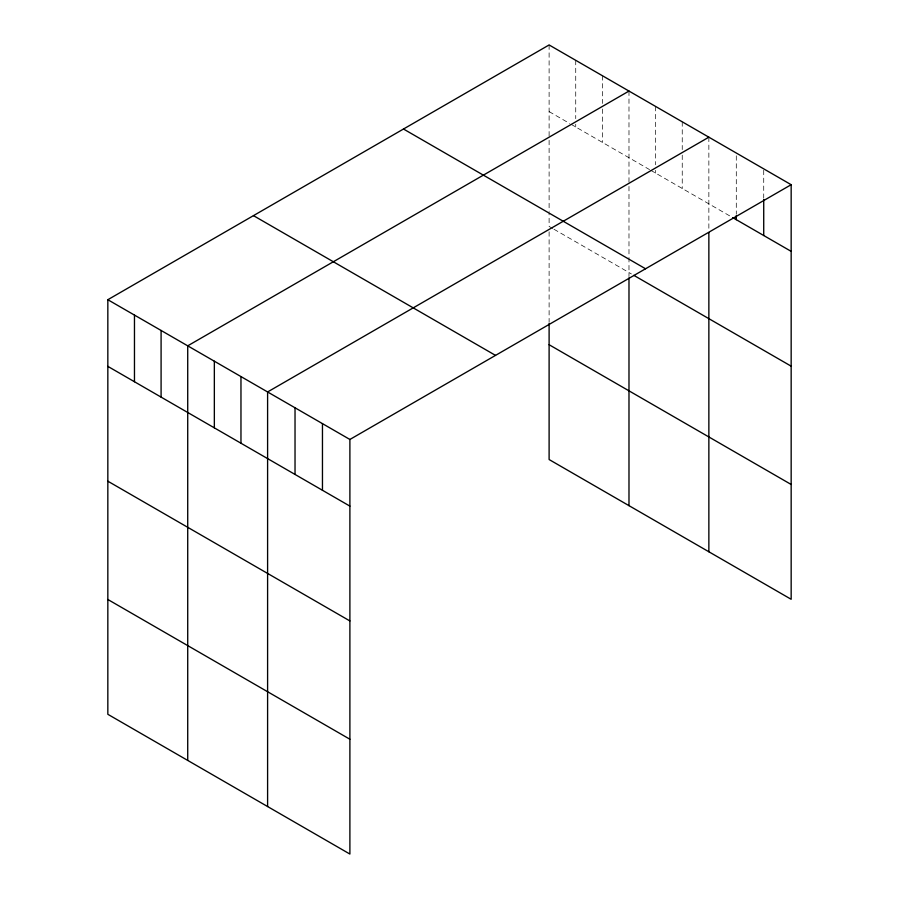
<?xml version="1.0" encoding="UTF-8"?>
<svg xmlns="http://www.w3.org/2000/svg" width="899" height="899" viewBox="0 0 899 899"><rect width="100%" height="100%" fill="white"/><g stroke="black" fill="none" stroke-linecap="round" stroke-linejoin="round"><path stroke-width="0.67" stroke-dasharray="4.5 3.37" d="M549.109 111.611L569.685 123.489M570.887 124.186L649.561 169.608M650.764 170.304L731.528 216.929M552.739 228.526L549.109 226.424L549.109 212.76M553.941 229.223L631.401 273.937M763.723 170.248L763.723 198.027M736.292 155.797L736.292 214.131M708.861 137.187L708.861 229.818M682.24 121.815L682.24 149.582M682.24 155.145L682.24 188.464M655.607 106.442L655.607 164.764M655.607 170.316L655.607 173.102M628.985 91.069L628.985 183.699M628.985 186.43L628.985 256.136M628.985 257.507L628.985 276.577M602.352 75.696L602.352 103.464M602.352 109.026L602.352 142.357M575.731 60.323L575.731 118.646M575.731 124.197L575.731 126.984M549.109 44.95L549.109 137.581M549.109 140.311L549.109 211.389M549.109 231.796L549.109 321.864"/><path stroke-width="1.35" d="M107.835 299.715L349.891 439.465L349.891 854.05L107.835 714.3L107.835 299.715L549.109 44.95L791.165 184.7L791.165 599.285L549.109 459.535L549.109 323.213M628.985 91.069L187.722 345.834L187.722 760.419M708.861 137.187L267.599 391.953L267.599 806.538M349.891 439.465L791.165 184.7M732.719 217.614L791.165 251.36M403.482 129.018L645.538 268.767M633.829 275.341L791.165 366.174M549.109 344.722L791.165 484.471M253.462 215.636L495.518 355.386M107.835 366.365L349.891 506.115M107.835 481.19L349.891 620.939M107.835 599.487L349.891 739.236M763.723 199.409L763.723 235.516M736.292 215.513L736.292 219.682M708.861 232.549L708.861 551.772M628.985 277.915L628.985 505.654M322.46 423.62L322.46 490.281M295.029 407.786L295.029 474.447M240.966 376.58L240.966 443.229M214.344 361.207L214.344 427.857M161.09 330.461L161.09 397.111M134.468 315.088L134.468 381.738"/></g></svg>
